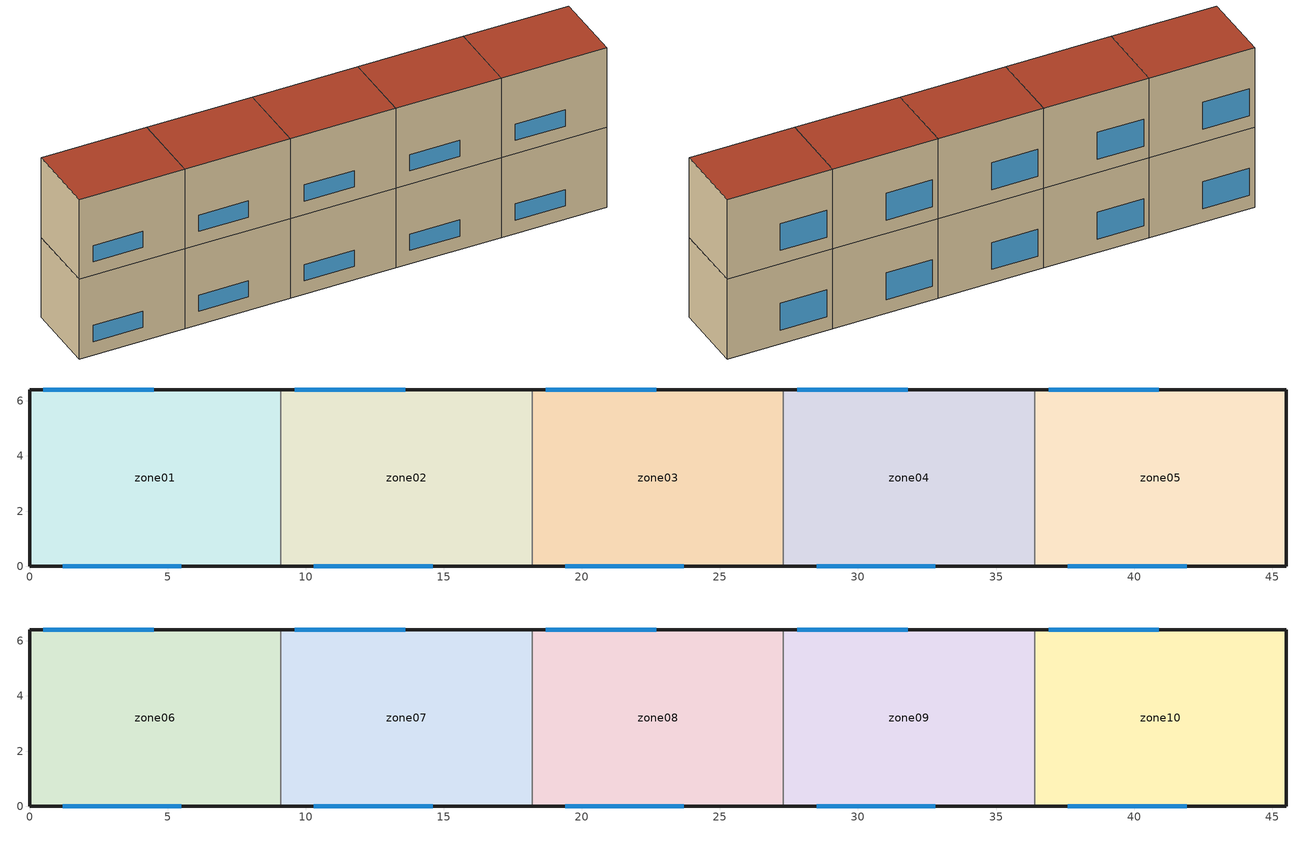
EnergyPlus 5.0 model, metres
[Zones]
zone01
 floor ground (GROUND_FLOOR): 9.1,6.4 9.1,0 0,0 0,6.4 z0
 wall outside (EXT_WALL): 9.1,6.4 0,6.4 0,0 9.1,0 z0:7.4
 wall to zone02 (ADJ_WALL): 9.1,0 9.1,6.4 z0:7.4
 window (EXT_WINDOW1): 1.2,0 5.5,0 z1.25:2.75; 4.5,6.4 0.5,6.4 z1.25:3.75
 ceiling to zone06 (ADJ_CEILING): 0,6.4 0,0 9.1,0 9.1,6.4 z7.4
zone02
 floor ground (GROUND_FLOOR): 18.2,6.4 18.2,0 9.1,0 9.1,6.4 z0
 wall outside (EXT_WALL): 18.2,6.4 9.1,6.4 / 9.1,0 18.2,0 z0:7.4
 wall to zone03 (ADJ_WALL): 18.2,0 18.2,6.4 z0:7.4
 wall to zone01 (ADJ_WALL): 9.1,6.4 9.1,0 z0:7.4
 window (EXT_WINDOW1): 10.3,0 14.6,0 z1.25:2.75; 13.6,6.4 9.6,6.4 z1.25:3.75
 ceiling to zone07 (ADJ_CEILING): 9.1,6.4 9.1,0 18.2,0 18.2,6.4 z7.4
zone03
 floor ground (GROUND_FLOOR): 27.3,6.4 27.3,0 18.2,0 18.2,6.4 z0
 wall outside (EXT_WALL): 27.3,6.4 18.2,6.4 / 18.2,0 27.3,0 z0:7.4
 wall to zone04 (ADJ_WALL): 27.3,0 27.3,6.4 z0:7.4
 wall to zone02 (ADJ_WALL): 18.2,6.4 18.2,0 z0:7.4
 window (EXT_WINDOW1): 19.4,0 23.7,0 z1.25:2.75; 22.7,6.4 18.7,6.4 z1.25:3.75
 ceiling to zone08 (ADJ_CEILING): 18.2,6.4 18.2,0 27.3,0 27.3,6.4 z7.4
zone04
 floor ground (GROUND_FLOOR): 36.4,6.4 36.4,0 27.3,0 27.3,6.4 z0
 wall outside (EXT_WALL): 36.4,6.4 27.3,6.4 / 27.3,0 36.4,0 z0:7.4
 wall to zone05 (ADJ_WALL): 36.4,0 36.4,6.4 z0:7.4
 wall to zone03 (ADJ_WALL): 27.3,6.4 27.3,0 z0:7.4
 window (EXT_WINDOW1): 28.5,0 32.8,0 z1.25:2.75; 31.8,6.4 27.8,6.4 z1.25:3.75
 ceiling to zone09 (ADJ_CEILING): 27.3,6.4 27.3,0 36.4,0 36.4,6.4 z7.4
zone05
 floor ground (GROUND_FLOOR): 45.5,6.4 45.5,0 36.4,0 36.4,6.4 z0
 wall outside (EXT_WALL): 36.4,0 45.5,0 45.5,6.4 36.4,6.4 z0:7.4
 wall to zone04 (ADJ_WALL): 36.4,6.4 36.4,0 z0:7.4
 window (EXT_WINDOW1): 37.6,0 41.9,0 z1.25:2.75; 40.9,6.4 36.9,6.4 z1.25:3.75
 ceiling to zone10 (ADJ_CEILING): 36.4,6.4 36.4,0 45.5,0 45.5,6.4 z7.4
zone06
 floor to zone01 (ADJ_CEILING): 9.1,6.4 9.1,0 0,0 0,6.4 z7.4
 wall outside (EXT_WALL): 9.1,6.4 0,6.4 0,0 9.1,0 z7.4:14.8
 wall to zone07 (ADJ_WALL): 9.1,0 9.1,6.4 z7.4:14.8
 window (EXT_WINDOW1): 1.2,0 5.5,0 z8.65:10.15; 4.5,6.4 0.5,6.4 z8.65:11.15
 roof outside (EXT_ROOF): 0,6.4 0,0 9.1,0 9.1,6.4 z14.8
zone07
 floor to zone02 (ADJ_CEILING): 18.2,6.4 18.2,0 9.1,0 9.1,6.4 z7.4
 wall outside (EXT_WALL): 18.2,6.4 9.1,6.4 / 9.1,0 18.2,0 z7.4:14.8
 wall to zone08 (ADJ_WALL): 18.2,0 18.2,6.4 z7.4:14.8
 wall to zone06 (ADJ_WALL): 9.1,6.4 9.1,0 z7.4:14.8
 window (EXT_WINDOW1): 10.3,0 14.6,0 z8.65:10.15; 13.6,6.4 9.6,6.4 z8.65:11.15
 roof outside (EXT_ROOF): 9.1,6.4 9.1,0 18.2,0 18.2,6.4 z14.8
zone08
 floor to zone03 (ADJ_CEILING): 27.3,6.4 27.3,0 18.2,0 18.2,6.4 z7.4
 wall outside (EXT_WALL): 27.3,6.4 18.2,6.4 / 18.2,0 27.3,0 z7.4:14.8
 wall to zone09 (ADJ_WALL): 27.3,0 27.3,6.4 z7.4:14.8
 wall to zone07 (ADJ_WALL): 18.2,6.4 18.2,0 z7.4:14.8
 window (EXT_WINDOW1): 19.4,0 23.7,0 z8.65:10.15; 22.7,6.4 18.7,6.4 z8.65:11.15
 roof outside (EXT_ROOF): 18.2,6.4 18.2,0 27.3,0 27.3,6.4 z14.8
zone09
 floor to zone04 (ADJ_CEILING): 36.4,6.4 36.4,0 27.3,0 27.3,6.4 z7.4
 wall outside (EXT_WALL): 36.4,6.4 27.3,6.4 / 27.3,0 36.4,0 z7.4:14.8
 wall to zone10 (ADJ_WALL): 36.4,0 36.4,6.4 z7.4:14.8
 wall to zone08 (ADJ_WALL): 27.3,6.4 27.3,0 z7.4:14.8
 window (EXT_WINDOW1): 28.5,0 32.8,0 z8.65:10.15; 31.8,6.4 27.8,6.4 z8.65:11.15
 roof outside (EXT_ROOF): 27.3,6.4 27.3,0 36.4,0 36.4,6.4 z14.8
zone10
 floor to zone05 (ADJ_CEILING): 45.5,6.4 45.5,0 36.4,0 36.4,6.4 z7.4
 wall outside (EXT_WALL): 36.4,0 45.5,0 45.5,6.4 36.4,6.4 z7.4:14.8
 wall to zone09 (ADJ_WALL): 36.4,6.4 36.4,0 z7.4:14.8
 window (EXT_WINDOW1): 37.6,0 41.9,0 z8.65:10.15; 40.9,6.4 36.9,6.4 z8.65:11.15
 roof outside (EXT_ROOF): 36.4,6.4 36.4,0 45.5,0 45.5,6.4 z14.8
[Building]
TRNSYS18: North Axis {deg}=0; Terrain=City; Loads Convergence Tolerance Value=0; Temperature Convergence Tolerance Value {deltaC}=0; Solar Distribution=FullInteriorAndExterior; Maximum Number of Warmup Days=0
[Site:Location]
not used: Latitude {deg}=0; Longitude {deg}=0; Time Zone {hr}=0; Elevation {m}=0
[Construction]
GROUND_FLOOR; EXT_WALL; EXT_ROOF; ADJ_WALL; ADJ_CEILING; EXT_WINDOW1: 
[WindowProperty:ShadingControl]
ESHADE=0; ISHADE=INPUT 1*MAX_ISHADE : SHADECNTRL=ISHADE_INTERNAL
[SurfaceProperty:OtherSideCoefficients]
BOUNDARY=IDENTICAL; BOUNDARY=INPUT 1*TBOUNDARY; BOUNDARY=INPUT 1*TBOUNDARY_2; BOUNDARY=INPUT 1*TBOUNDARY_3; BOUNDARY=INPUT 1*TGROUND; BOUNDARY=20; BOUNDARY=15
[Zone] Multiplier=1
zone01; zone02; zone03; zone04; zone05; zone06; zone07; zone08; zone09; zone10
